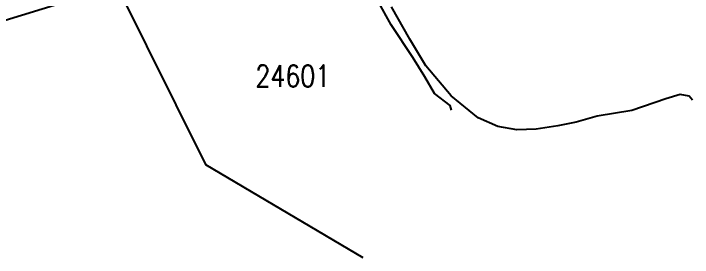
# Model space of a CAD drawing. Header units: millimetres. Extents: x 607233 to 608335, y 1320779 to 1321430.
# Drawn here: x 607713 to 608335, y 1320779 to 1321002 of the extents above; entities that cross this region are included whole.
import ezdxf
from ezdxf.enums import TextEntityAlignment as Align

# ---------------------------------------------------------------- set-up
doc = ezdxf.new("R2010")
doc.units = ezdxf.units.MM
doc.layers.add('2', color=1, linetype='Continuous')
doc.layers.add('41', color=1, linetype='Continuous')
doc.styles.add('ROMANS', font='ROMANS', dxfattribs={"height": 0.2})

msp = doc.modelspace()

# ---------------------------------------------------------------- linework, layer by layer
at = {"layer": '2', "color": 1, "linetype": 'Continuous'}
msp.add_line((607701.609, 1320994.794), (607807.835, 1321027.423), dxfattribs=at)
for points in [[(608114.27, 1320913.394), (608112.986, 1320917.713), (608098.72, 1320928.863), (608089.778, 1320944.096), (608078.795, 1320961.611), (608058.879, 1320991.562), (608046.356, 1321014.159), (608029.267, 1321033.947), (608016.751, 1321054.256), (608004.5, 1321071.259), (607995.821, 1321083.441)], [(607807.835, 1321027.423), (607888.905, 1320863.78), (608033.1, 1320778.642)], [(608334.826, 1320922.63), (608331.765, 1320926.182), (608323.628, 1320927.94), (608310.426, 1320923.836), (608279.456, 1320913.074), (608247.706, 1320907.903), (608228.409, 1320902.512), (608211.647, 1320899.161), (608191.834, 1320896.057), (608174.047, 1320895.501), (608156.757, 1320898.506), (608138.688, 1320906.594), (608113.975, 1320926.615), (608090.763, 1320954.015), (608075.947, 1320978.386), (608059.336, 1321008.091)]]:
    msp.add_lwpolyline(points, dxfattribs=at)

# ---------------------------------------------------------------- texts
at = {"layer": '41', "color": 7, "linetype": 'Continuous', "style": 'ROMANS', "width": 0.8}
msp.add_text('24601', height=20, dxfattribs=at).set_placement((607968.953, 1320944.69), align=Align.MIDDLE)

doc.saveas('drawing.dxf')
